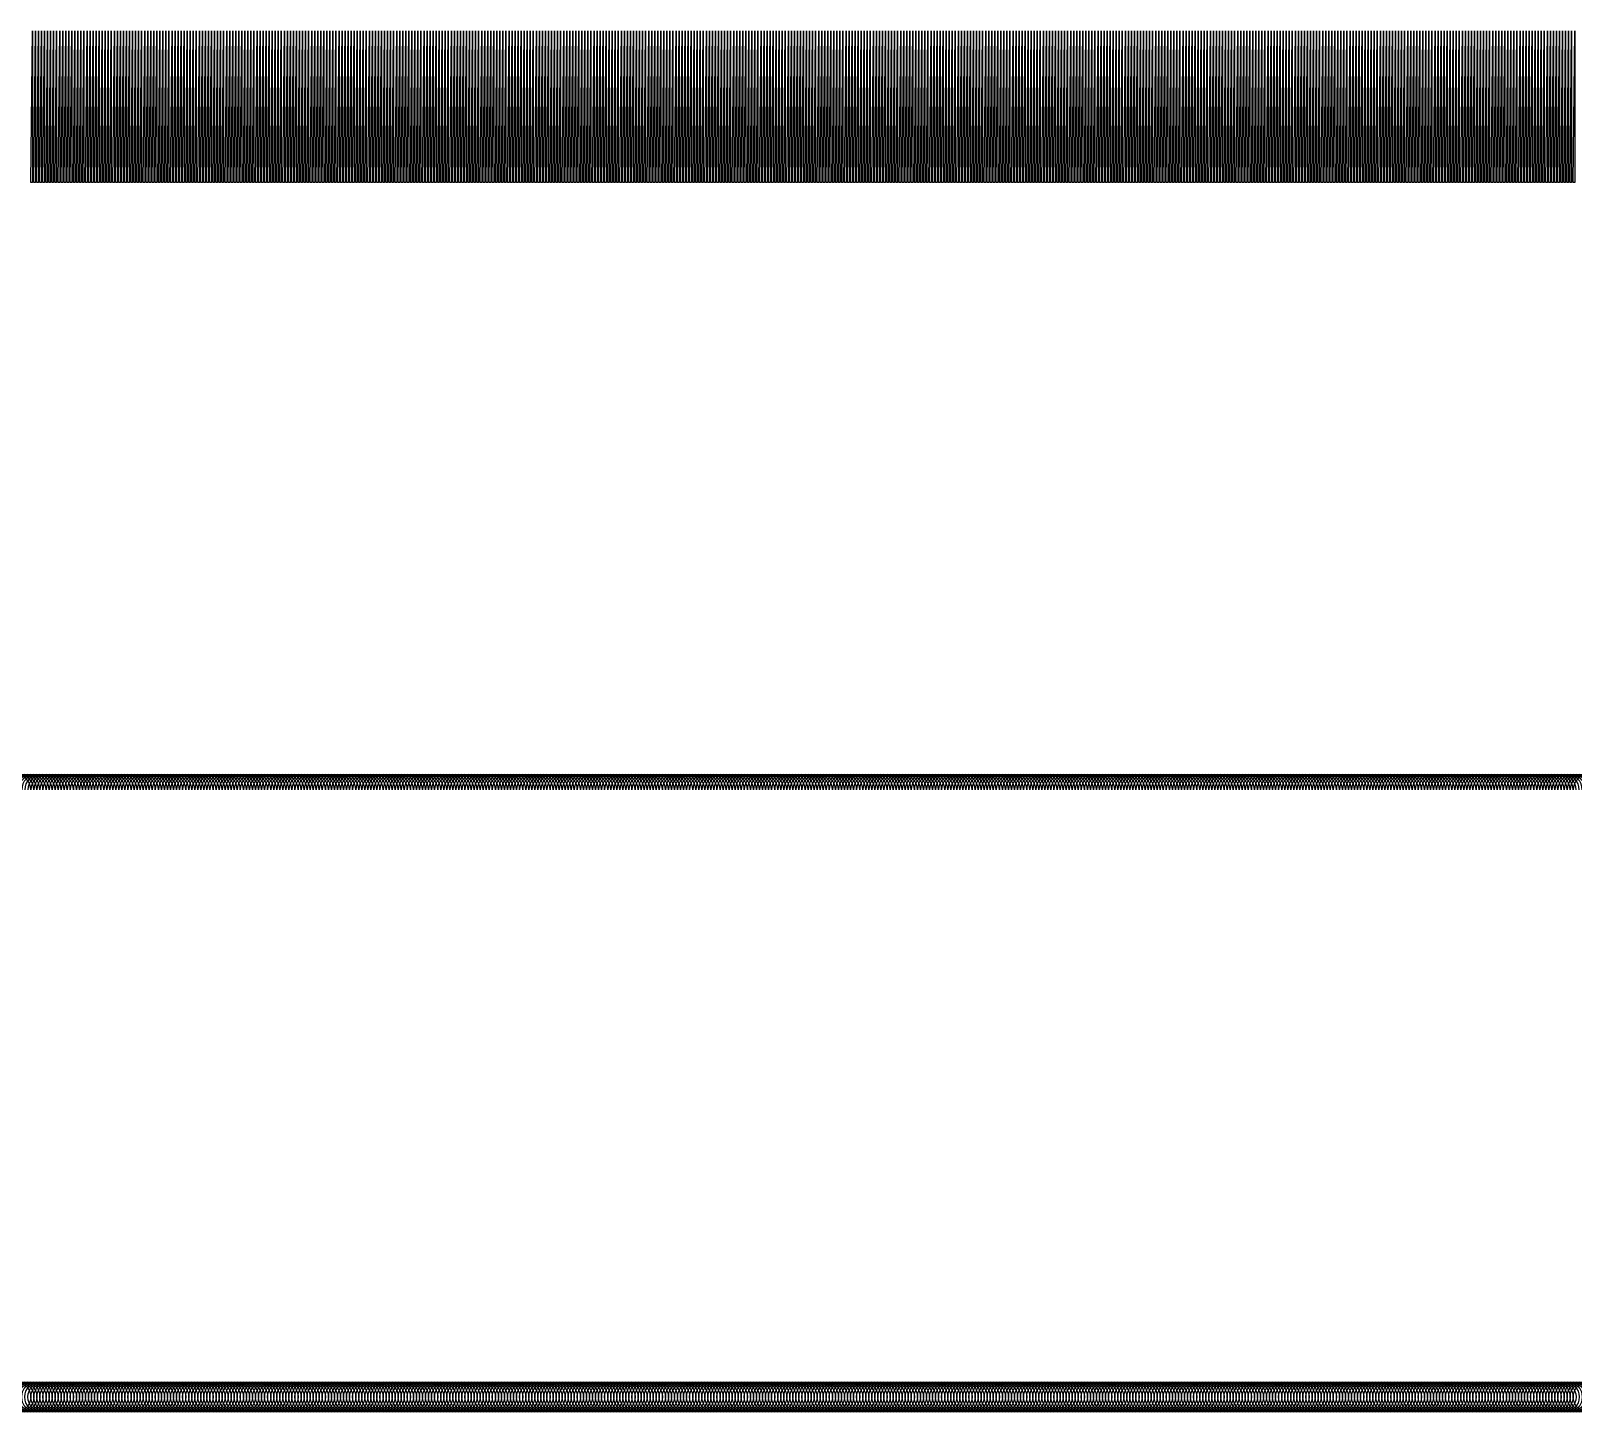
# Model space of a CAD drawing. Header units: metres. Extents: x 0 to 1000, y 0 to 105.
# Drawn here: x 256.4 to 307.2, y 59.5 to 105 of the extents above; entities that cross this region are included whole.
import ezdxf

# ---------------------------------------------------------------- set-up
doc = ezdxf.new("R2010")
doc.units = ezdxf.units.M

msp = doc.modelspace()

# ---------------------------------------------------------------- linework, layer by layer
for points in [[(256.4, 100), (256.45, 105), (256.45, 100)], [(256.5, 100), (256.55, 105), (256.55, 100)], [(256.6, 100), (256.65, 105), (256.65, 100)], [(256.7, 100), (256.75, 105), (256.75, 100)], [(256.8, 100), (256.85, 105), (256.85, 100)], [(256.9, 100), (256.95, 105), (256.95, 100)], [(257, 100), (257.05, 105), (257.05, 100)], [(257.1, 100), (257.15, 105), (257.15, 100)], [(257.2, 100), (257.25, 105), (257.25, 100)], [(257.3, 100), (257.35, 105), (257.35, 100)], [(257.4, 100), (257.45, 105), (257.45, 100)], [(257.5, 100), (257.55, 105), (257.55, 100)], [(257.6, 100), (257.65, 105), (257.65, 100)], [(257.7, 100), (257.75, 105), (257.75, 100)], [(257.8, 100), (257.85, 105), (257.85, 100)], [(257.9, 100), (257.95, 105), (257.95, 100)], [(258, 100), (258.05, 105), (258.05, 100)], [(258.1, 100), (258.15, 105), (258.15, 100)], [(258.2, 100), (258.25, 105), (258.25, 100)], [(258.3, 100), (258.35, 105), (258.35, 100)], [(258.4, 100), (258.45, 105), (258.45, 100)], [(258.5, 100), (258.55, 105), (258.55, 100)], [(258.6, 100), (258.65, 105), (258.65, 100)], [(258.7, 100), (258.75, 105), (258.75, 100)], [(258.8, 100), (258.85, 105), (258.85, 100)], [(258.9, 100), (258.95, 105), (258.95, 100)], [(259, 100), (259.05, 105), (259.05, 100)], [(259.1, 100), (259.15, 105), (259.15, 100)], [(259.2, 100), (259.25, 105), (259.25, 100)], [(259.3, 100), (259.35, 105), (259.35, 100)], [(259.4, 100), (259.45, 105), (259.45, 100)], [(259.5, 100), (259.55, 105), (259.55, 100)], [(259.6, 100), (259.65, 105), (259.65, 100)], [(259.7, 100), (259.75, 105), (259.75, 100)], [(259.8, 100), (259.85, 105), (259.85, 100)], [(259.9, 100), (259.95, 105), (259.95, 100)], [(260, 100), (260.05, 105), (260.05, 100)], [(260.1, 100), (260.15, 105), (260.15, 100)], [(260.2, 100), (260.25, 105), (260.25, 100)], [(260.3, 100), (260.35, 105), (260.35, 100)], [(260.4, 100), (260.45, 105), (260.45, 100)], [(260.5, 100), (260.55, 105), (260.55, 100)], [(260.6, 100), (260.65, 105), (260.65, 100)], [(260.7, 100), (260.75, 105), (260.75, 100)], [(260.8, 100), (260.85, 105), (260.85, 100)], [(260.9, 100), (260.95, 105), (260.95, 100)], [(261, 100), (261.05, 105), (261.05, 100)], [(261.1, 100), (261.15, 105), (261.15, 100)], [(261.2, 100), (261.25, 105), (261.25, 100)], [(261.3, 100), (261.35, 105), (261.35, 100)], [(261.4, 100), (261.45, 105), (261.45, 100)], [(261.5, 100), (261.55, 105), (261.55, 100)], [(261.6, 100), (261.65, 105), (261.65, 100)], [(261.7, 100), (261.75, 105), (261.75, 100)], [(261.8, 100), (261.85, 105), (261.85, 100)], [(261.9, 100), (261.95, 105), (261.95, 100)], [(262, 100), (262.05, 105), (262.05, 100)], [(262.1, 100), (262.15, 105), (262.15, 100)], [(262.2, 100), (262.25, 105), (262.25, 100)], [(262.3, 100), (262.35, 105), (262.35, 100)], [(262.4, 100), (262.45, 105), (262.45, 100)], [(262.5, 100), (262.55, 105), (262.55, 100)], [(262.6, 100), (262.65, 105), (262.65, 100)], [(262.7, 100), (262.75, 105), (262.75, 100)], [(262.8, 100), (262.85, 105), (262.85, 100)], [(262.9, 100), (262.95, 105), (262.95, 100)], [(263, 100), (263.05, 105), (263.05, 100)], [(263.1, 100), (263.15, 105), (263.15, 100)], [(263.2, 100), (263.25, 105), (263.25, 100)], [(263.3, 100), (263.35, 105), (263.35, 100)], [(263.4, 100), (263.45, 105), (263.45, 100)], [(263.5, 100), (263.55, 105), (263.55, 100)], [(263.6, 100), (263.65, 105), (263.65, 100)], [(263.7, 100), (263.75, 105), (263.75, 100)], [(263.8, 100), (263.85, 105), (263.85, 100)], [(263.9, 100), (263.95, 105), (263.95, 100)], [(264, 100), (264.05, 105), (264.05, 100)], [(264.1, 100), (264.15, 105), (264.15, 100)], [(264.2, 100), (264.25, 105), (264.25, 100)], [(264.3, 100), (264.35, 105), (264.35, 100)], [(264.4, 100), (264.45, 105), (264.45, 100)], [(264.5, 100), (264.55, 105), (264.55, 100)], [(264.6, 100), (264.65, 105), (264.65, 100)], [(264.7, 100), (264.75, 105), (264.75, 100)], [(264.8, 100), (264.85, 105), (264.85, 100)], [(264.9, 100), (264.95, 105), (264.95, 100)], [(265, 100), (265.05, 105), (265.05, 100)], [(265.1, 100), (265.15, 105), (265.15, 100)], [(265.2, 100), (265.25, 105), (265.25, 100)], [(265.3, 100), (265.35, 105), (265.35, 100)], [(265.4, 100), (265.45, 105), (265.45, 100)], [(265.5, 100), (265.55, 105), (265.55, 100)], [(265.6, 100), (265.65, 105), (265.65, 100)], [(265.7, 100), (265.75, 105), (265.75, 100)], [(265.8, 100), (265.85, 105), (265.85, 100)], [(265.9, 100), (265.95, 105), (265.95, 100)], [(266, 100), (266.05, 105), (266.05, 100)], [(266.1, 100), (266.15, 105), (266.15, 100)], [(266.2, 100), (266.25, 105), (266.25, 100)], [(266.3, 100), (266.35, 105), (266.35, 100)], [(266.4, 100), (266.45, 105), (266.45, 100)], [(266.5, 100), (266.55, 105), (266.55, 100)], [(266.6, 100), (266.65, 105), (266.65, 100)], [(266.7, 100), (266.75, 105), (266.75, 100)], [(266.8, 100), (266.85, 105), (266.85, 100)], [(266.9, 100), (266.95, 105), (266.95, 100)], [(267, 100), (267.05, 105), (267.05, 100)], [(267.1, 100), (267.15, 105), (267.15, 100)], [(267.2, 100), (267.25, 105), (267.25, 100)], [(267.3, 100), (267.35, 105), (267.35, 100)], [(267.4, 100), (267.45, 105), (267.45, 100)], [(267.5, 100), (267.55, 105), (267.55, 100)], [(267.6, 100), (267.65, 105), (267.65, 100)], [(267.7, 100), (267.75, 105), (267.75, 100)], [(267.8, 100), (267.85, 105), (267.85, 100)], [(267.9, 100), (267.95, 105), (267.95, 100)], [(268, 100), (268.05, 105), (268.05, 100)], [(268.1, 100), (268.15, 105), (268.15, 100)], [(268.2, 100), (268.25, 105), (268.25, 100)], [(268.3, 100), (268.35, 105), (268.35, 100)], [(268.4, 100), (268.45, 105), (268.45, 100)], [(268.5, 100), (268.55, 105), (268.55, 100)], [(268.6, 100), (268.65, 105), (268.65, 100)], [(268.7, 100), (268.75, 105), (268.75, 100)], [(268.8, 100), (268.85, 105), (268.85, 100)], [(268.9, 100), (268.95, 105), (268.95, 100)], [(269, 100), (269.05, 105), (269.05, 100)], [(269.1, 100), (269.15, 105), (269.15, 100)], [(269.2, 100), (269.25, 105), (269.25, 100)], [(269.3, 100), (269.35, 105), (269.35, 100)], [(269.4, 100), (269.45, 105), (269.45, 100)], [(269.5, 100), (269.55, 105), (269.55, 100)], [(269.6, 100), (269.65, 105), (269.65, 100)], [(269.7, 100), (269.75, 105), (269.75, 100)], [(269.8, 100), (269.85, 105), (269.85, 100)], [(269.9, 100), (269.95, 105), (269.95, 100)], [(270, 100), (270.05, 105), (270.05, 100)], [(270.1, 100), (270.15, 105), (270.15, 100)], [(270.2, 100), (270.25, 105), (270.25, 100)], [(270.3, 100), (270.35, 105), (270.35, 100)], [(270.4, 100), (270.45, 105), (270.45, 100)], [(270.5, 100), (270.55, 105), (270.55, 100)], [(270.6, 100), (270.65, 105), (270.65, 100)], [(270.7, 100), (270.75, 105), (270.75, 100)], [(270.8, 100), (270.85, 105), (270.85, 100)], [(270.9, 100), (270.95, 105), (270.95, 100)], [(271, 100), (271.05, 105), (271.05, 100)], [(271.1, 100), (271.15, 105), (271.15, 100)], [(271.2, 100), (271.25, 105), (271.25, 100)], [(271.3, 100), (271.35, 105), (271.35, 100)], [(271.4, 100), (271.45, 105), (271.45, 100)], [(271.5, 100), (271.55, 105), (271.55, 100)], [(271.6, 100), (271.65, 105), (271.65, 100)], [(271.7, 100), (271.75, 105), (271.75, 100)], [(271.8, 100), (271.85, 105), (271.85, 100)], [(271.9, 100), (271.95, 105), (271.95, 100)], [(272, 100), (272.05, 105), (272.05, 100)], [(272.1, 100), (272.15, 105), (272.15, 100)], [(272.2, 100), (272.25, 105), (272.25, 100)], [(272.3, 100), (272.35, 105), (272.35, 100)], [(272.4, 100), (272.45, 105), (272.45, 100)], [(272.5, 100), (272.55, 105), (272.55, 100)], [(272.6, 100), (272.65, 105), (272.65, 100)], [(272.7, 100), (272.75, 105), (272.75, 100)], [(272.8, 100), (272.85, 105), (272.85, 100)], [(272.9, 100), (272.95, 105), (272.95, 100)], [(273, 100), (273.05, 105), (273.05, 100)], [(273.1, 100), (273.15, 105), (273.15, 100)], [(273.2, 100), (273.25, 105), (273.25, 100)], [(273.3, 100), (273.35, 105), (273.35, 100)], [(273.4, 100), (273.45, 105), (273.45, 100)], [(273.5, 100), (273.55, 105), (273.55, 100)], [(273.6, 100), (273.65, 105), (273.65, 100)], [(273.7, 100), (273.75, 105), (273.75, 100)], [(273.8, 100), (273.85, 105), (273.85, 100)], [(273.9, 100), (273.95, 105), (273.95, 100)], [(274, 100), (274.05, 105), (274.05, 100)], [(274.1, 100), (274.15, 105), (274.15, 100)], [(274.2, 100), (274.25, 105), (274.25, 100)], [(274.3, 100), (274.35, 105), (274.35, 100)], [(274.4, 100), (274.45, 105), (274.45, 100)], [(274.5, 100), (274.55, 105), (274.55, 100)], [(274.6, 100), (274.65, 105), (274.65, 100)], [(274.7, 100), (274.75, 105), (274.75, 100)], [(274.8, 100), (274.85, 105), (274.85, 100)], [(274.9, 100), (274.95, 105), (274.95, 100)], [(275, 100), (275.05, 105), (275.05, 100)], [(275.1, 100), (275.15, 105), (275.15, 100)], [(275.2, 100), (275.25, 105), (275.25, 100)], [(275.3, 100), (275.35, 105), (275.35, 100)], [(275.4, 100), (275.45, 105), (275.45, 100)], [(275.5, 100), (275.55, 105), (275.55, 100)], [(275.6, 100), (275.65, 105), (275.65, 100)], [(275.7, 100), (275.75, 105), (275.75, 100)], [(275.8, 100), (275.85, 105), (275.85, 100)], [(275.9, 100), (275.95, 105), (275.95, 100)], [(276, 100), (276.05, 105), (276.05, 100)], [(276.1, 100), (276.15, 105), (276.15, 100)], [(276.2, 100), (276.25, 105), (276.25, 100)], [(276.3, 100), (276.35, 105), (276.35, 100)], [(276.4, 100), (276.45, 105), (276.45, 100)], [(276.5, 100), (276.55, 105), (276.55, 100)], [(276.6, 100), (276.65, 105), (276.65, 100)], [(276.7, 100), (276.75, 105), (276.75, 100)], [(276.8, 100), (276.85, 105), (276.85, 100)], [(276.9, 100), (276.95, 105), (276.95, 100)], [(277, 100), (277.05, 105), (277.05, 100)], [(277.1, 100), (277.15, 105), (277.15, 100)], [(277.2, 100), (277.25, 105), (277.25, 100)], [(277.3, 100), (277.35, 105), (277.35, 100)], [(277.4, 100), (277.45, 105), (277.45, 100)], [(277.5, 100), (277.55, 105), (277.55, 100)], [(277.6, 100), (277.65, 105), (277.65, 100)], [(277.7, 100), (277.75, 105), (277.75, 100)], [(277.8, 100), (277.85, 105), (277.85, 100)], [(277.9, 100), (277.95, 105), (277.95, 100)], [(278, 100), (278.05, 105), (278.05, 100)], [(278.1, 100), (278.15, 105), (278.15, 100)], [(278.2, 100), (278.25, 105), (278.25, 100)], [(278.3, 100), (278.35, 105), (278.35, 100)], [(278.4, 100), (278.45, 105), (278.45, 100)], [(278.5, 100), (278.55, 105), (278.55, 100)], [(278.6, 100), (278.65, 105), (278.65, 100)], [(278.7, 100), (278.75, 105), (278.75, 100)], [(278.8, 100), (278.85, 105), (278.85, 100)], [(278.9, 100), (278.95, 105), (278.95, 100)], [(279, 100), (279.05, 105), (279.05, 100)], [(279.1, 100), (279.15, 105), (279.15, 100)], [(279.2, 100), (279.25, 105), (279.25, 100)], [(279.3, 100), (279.35, 105), (279.35, 100)], [(279.4, 100), (279.45, 105), (279.45, 100)], [(279.5, 100), (279.55, 105), (279.55, 100)], [(279.6, 100), (279.65, 105), (279.65, 100)], [(279.7, 100), (279.75, 105), (279.75, 100)], [(279.8, 100), (279.85, 105), (279.85, 100)], [(279.9, 100), (279.95, 105), (279.95, 100)], [(280, 100), (280.05, 105), (280.05, 100)], [(280.1, 100), (280.15, 105), (280.15, 100)], [(280.2, 100), (280.25, 105), (280.25, 100)], [(280.3, 100), (280.35, 105), (280.35, 100)], [(280.4, 100), (280.45, 105), (280.45, 100)], [(280.5, 100), (280.55, 105), (280.55, 100)], [(280.6, 100), (280.65, 105), (280.65, 100)], [(280.7, 100), (280.75, 105), (280.75, 100)], [(280.8, 100), (280.85, 105), (280.85, 100)], [(280.9, 100), (280.95, 105), (280.95, 100)], [(281, 100), (281.05, 105), (281.05, 100)], [(281.1, 100), (281.15, 105), (281.15, 100)], [(281.2, 100), (281.25, 105), (281.25, 100)], [(281.3, 100), (281.35, 105), (281.35, 100)], [(281.4, 100), (281.45, 105), (281.45, 100)], [(281.5, 100), (281.55, 105), (281.55, 100)], [(281.6, 100), (281.65, 105), (281.65, 100)], [(281.7, 100), (281.75, 105), (281.75, 100)], [(281.8, 100), (281.85, 105), (281.85, 100)], [(281.9, 100), (281.95, 105), (281.95, 100)], [(282, 100), (282.05, 105), (282.05, 100)], [(282.1, 100), (282.15, 105), (282.15, 100)], [(282.2, 100), (282.25, 105), (282.25, 100)], [(282.3, 100), (282.35, 105), (282.35, 100)], [(282.4, 100), (282.45, 105), (282.45, 100)], [(282.5, 100), (282.55, 105), (282.55, 100)], [(282.6, 100), (282.65, 105), (282.65, 100)], [(282.7, 100), (282.75, 105), (282.75, 100)], [(282.8, 100), (282.85, 105), (282.85, 100)], [(282.9, 100), (282.95, 105), (282.95, 100)], [(283, 100), (283.05, 105), (283.05, 100)], [(283.1, 100), (283.15, 105), (283.15, 100)], [(283.2, 100), (283.25, 105), (283.25, 100)], [(283.3, 100), (283.35, 105), (283.35, 100)], [(283.4, 100), (283.45, 105), (283.45, 100)], [(283.5, 100), (283.55, 105), (283.55, 100)], [(283.6, 100), (283.65, 105), (283.65, 100)], [(283.7, 100), (283.75, 105), (283.75, 100)], [(283.8, 100), (283.85, 105), (283.85, 100)], [(283.9, 100), (283.95, 105), (283.95, 100)], [(284, 100), (284.05, 105), (284.05, 100)], [(284.1, 100), (284.15, 105), (284.15, 100)], [(284.2, 100), (284.25, 105), (284.25, 100)], [(284.3, 100), (284.35, 105), (284.35, 100)], [(284.4, 100), (284.45, 105), (284.45, 100)], [(284.5, 100), (284.55, 105), (284.55, 100)], [(284.6, 100), (284.65, 105), (284.65, 100)], [(284.7, 100), (284.75, 105), (284.75, 100)], [(284.8, 100), (284.85, 105), (284.85, 100)], [(284.9, 100), (284.95, 105), (284.95, 100)], [(285, 100), (285.05, 105), (285.05, 100)], [(285.1, 100), (285.15, 105), (285.15, 100)], [(285.2, 100), (285.25, 105), (285.25, 100)], [(285.3, 100), (285.35, 105), (285.35, 100)], [(285.4, 100), (285.45, 105), (285.45, 100)], [(285.5, 100), (285.55, 105), (285.55, 100)], [(285.6, 100), (285.65, 105), (285.65, 100)], [(285.7, 100), (285.75, 105), (285.75, 100)], [(285.8, 100), (285.85, 105), (285.85, 100)], [(285.9, 100), (285.95, 105), (285.95, 100)], [(286, 100), (286.05, 105), (286.05, 100)], [(286.1, 100), (286.15, 105), (286.15, 100)], [(286.2, 100), (286.25, 105), (286.25, 100)], [(286.3, 100), (286.35, 105), (286.35, 100)], [(286.4, 100), (286.45, 105), (286.45, 100)], [(286.5, 100), (286.55, 105), (286.55, 100)], [(286.6, 100), (286.65, 105), (286.65, 100)], [(286.7, 100), (286.75, 105), (286.75, 100)], [(286.8, 100), (286.85, 105), (286.85, 100)], [(286.9, 100), (286.95, 105), (286.95, 100)], [(287, 100), (287.05, 105), (287.05, 100)], [(287.1, 100), (287.15, 105), (287.15, 100)], [(287.2, 100), (287.25, 105), (287.25, 100)], [(287.3, 100), (287.35, 105), (287.35, 100)], [(287.4, 100), (287.45, 105), (287.45, 100)], [(287.5, 100), (287.55, 105), (287.55, 100)], [(287.6, 100), (287.65, 105), (287.65, 100)], [(287.7, 100), (287.75, 105), (287.75, 100)], [(287.8, 100), (287.85, 105), (287.85, 100)], [(287.9, 100), (287.95, 105), (287.95, 100)], [(288, 100), (288.05, 105), (288.05, 100)], [(288.1, 100), (288.15, 105), (288.15, 100)], [(288.2, 100), (288.25, 105), (288.25, 100)], [(288.3, 100), (288.35, 105), (288.35, 100)], [(288.4, 100), (288.45, 105), (288.45, 100)], [(288.5, 100), (288.55, 105), (288.55, 100)], [(288.6, 100), (288.65, 105), (288.65, 100)], [(288.7, 100), (288.75, 105), (288.75, 100)], [(288.8, 100), (288.85, 105), (288.85, 100)], [(288.9, 100), (288.95, 105), (288.95, 100)], [(289, 100), (289.05, 105), (289.05, 100)], [(289.1, 100), (289.15, 105), (289.15, 100)], [(289.2, 100), (289.25, 105), (289.25, 100)], [(289.3, 100), (289.35, 105), (289.35, 100)], [(289.4, 100), (289.45, 105), (289.45, 100)], [(289.5, 100), (289.55, 105), (289.55, 100)], [(289.6, 100), (289.65, 105), (289.65, 100)], [(289.7, 100), (289.75, 105), (289.75, 100)], [(289.8, 100), (289.85, 105), (289.85, 100)], [(289.9, 100), (289.95, 105), (289.95, 100)], [(290, 100), (290.05, 105), (290.05, 100)], [(290.1, 100), (290.15, 105), (290.15, 100)], [(290.2, 100), (290.25, 105), (290.25, 100)], [(290.3, 100), (290.35, 105), (290.35, 100)], [(290.4, 100), (290.45, 105), (290.45, 100)], [(290.5, 100), (290.55, 105), (290.55, 100)], [(290.6, 100), (290.65, 105), (290.65, 100)], [(290.7, 100), (290.75, 105), (290.75, 100)], [(290.8, 100), (290.85, 105), (290.85, 100)], [(290.9, 100), (290.95, 105), (290.95, 100)], [(291, 100), (291.05, 105), (291.05, 100)], [(291.1, 100), (291.15, 105), (291.15, 100)], [(291.2, 100), (291.25, 105), (291.25, 100)], [(291.3, 100), (291.35, 105), (291.35, 100)], [(291.4, 100), (291.45, 105), (291.45, 100)], [(291.5, 100), (291.55, 105), (291.55, 100)], [(291.6, 100), (291.65, 105), (291.65, 100)], [(291.7, 100), (291.75, 105), (291.75, 100)], [(291.8, 100), (291.85, 105), (291.85, 100)], [(291.9, 100), (291.95, 105), (291.95, 100)], [(292, 100), (292.05, 105), (292.05, 100)], [(292.1, 100), (292.15, 105), (292.15, 100)], [(292.2, 100), (292.25, 105), (292.25, 100)], [(292.3, 100), (292.35, 105), (292.35, 100)], [(292.4, 100), (292.45, 105), (292.45, 100)], [(292.5, 100), (292.55, 105), (292.55, 100)], [(292.6, 100), (292.65, 105), (292.65, 100)], [(292.7, 100), (292.75, 105), (292.75, 100)], [(292.8, 100), (292.85, 105), (292.85, 100)], [(292.9, 100), (292.95, 105), (292.95, 100)], [(293, 100), (293.05, 105), (293.05, 100)], [(293.1, 100), (293.15, 105), (293.15, 100)], [(293.2, 100), (293.25, 105), (293.25, 100)], [(293.3, 100), (293.35, 105), (293.35, 100)], [(293.4, 100), (293.45, 105), (293.45, 100)], [(293.5, 100), (293.55, 105), (293.55, 100)], [(293.6, 100), (293.65, 105), (293.65, 100)], [(293.7, 100), (293.75, 105), (293.75, 100)], [(293.8, 100), (293.85, 105), (293.85, 100)], [(293.9, 100), (293.95, 105), (293.95, 100)], [(294, 100), (294.05, 105), (294.05, 100)], [(294.1, 100), (294.15, 105), (294.15, 100)], [(294.2, 100), (294.25, 105), (294.25, 100)], [(294.3, 100), (294.35, 105), (294.35, 100)], [(294.4, 100), (294.45, 105), (294.45, 100)], [(294.5, 100), (294.55, 105), (294.55, 100)], [(294.6, 100), (294.65, 105), (294.65, 100)], [(294.7, 100), (294.75, 105), (294.75, 100)], [(294.8, 100), (294.85, 105), (294.85, 100)], [(294.9, 100), (294.95, 105), (294.95, 100)], [(295, 100), (295.05, 105), (295.05, 100)], [(295.1, 100), (295.15, 105), (295.15, 100)], [(295.2, 100), (295.25, 105), (295.25, 100)], [(295.3, 100), (295.35, 105), (295.35, 100)], [(295.4, 100), (295.45, 105), (295.45, 100)], [(295.5, 100), (295.55, 105), (295.55, 100)], [(295.6, 100), (295.65, 105), (295.65, 100)], [(295.7, 100), (295.75, 105), (295.75, 100)], [(295.8, 100), (295.85, 105), (295.85, 100)], [(295.9, 100), (295.95, 105), (295.95, 100)], [(296, 100), (296.05, 105), (296.05, 100)], [(296.1, 100), (296.15, 105), (296.15, 100)], [(296.2, 100), (296.25, 105), (296.25, 100)], [(296.3, 100), (296.35, 105), (296.35, 100)], [(296.4, 100), (296.45, 105), (296.45, 100)], [(296.5, 100), (296.55, 105), (296.55, 100)], [(296.6, 100), (296.65, 105), (296.65, 100)], [(296.7, 100), (296.75, 105), (296.75, 100)], [(296.8, 100), (296.85, 105), (296.85, 100)], [(296.9, 100), (296.95, 105), (296.95, 100)], [(297, 100), (297.05, 105), (297.05, 100)], [(297.1, 100), (297.15, 105), (297.15, 100)], [(297.2, 100), (297.25, 105), (297.25, 100)], [(297.3, 100), (297.35, 105), (297.35, 100)], [(297.4, 100), (297.45, 105), (297.45, 100)], [(297.5, 100), (297.55, 105), (297.55, 100)], [(297.6, 100), (297.65, 105), (297.65, 100)], [(297.7, 100), (297.75, 105), (297.75, 100)], [(297.8, 100), (297.85, 105), (297.85, 100)], [(297.9, 100), (297.95, 105), (297.95, 100)], [(298, 100), (298.05, 105), (298.05, 100)], [(298.1, 100), (298.15, 105), (298.15, 100)], [(298.2, 100), (298.25, 105), (298.25, 100)], [(298.3, 100), (298.35, 105), (298.35, 100)], [(298.4, 100), (298.45, 105), (298.45, 100)], [(298.5, 100), (298.55, 105), (298.55, 100)], [(298.6, 100), (298.65, 105), (298.65, 100)], [(298.7, 100), (298.75, 105), (298.75, 100)], [(298.8, 100), (298.85, 105), (298.85, 100)], [(298.9, 100), (298.95, 105), (298.95, 100)], [(299, 100), (299.05, 105), (299.05, 100)], [(299.1, 100), (299.15, 105), (299.15, 100)], [(299.2, 100), (299.25, 105), (299.25, 100)], [(299.3, 100), (299.35, 105), (299.35, 100)], [(299.4, 100), (299.45, 105), (299.45, 100)], [(299.5, 100), (299.55, 105), (299.55, 100)], [(299.6, 100), (299.65, 105), (299.65, 100)], [(299.7, 100), (299.75, 105), (299.75, 100)], [(299.8, 100), (299.85, 105), (299.85, 100)], [(299.9, 100), (299.95, 105), (299.95, 100)], [(300, 100), (300.05, 105), (300.05, 100)], [(300.1, 100), (300.15, 105), (300.15, 100)], [(300.2, 100), (300.25, 105), (300.25, 100)], [(300.3, 100), (300.35, 105), (300.35, 100)], [(300.4, 100), (300.45, 105), (300.45, 100)], [(300.5, 100), (300.55, 105), (300.55, 100)], [(300.6, 100), (300.65, 105), (300.65, 100)], [(300.7, 100), (300.75, 105), (300.75, 100)], [(300.8, 100), (300.85, 105), (300.85, 100)], [(300.9, 100), (300.95, 105), (300.95, 100)], [(301, 100), (301.05, 105), (301.05, 100)], [(301.1, 100), (301.15, 105), (301.15, 100)], [(301.2, 100), (301.25, 105), (301.25, 100)], [(301.3, 100), (301.35, 105), (301.35, 100)], [(301.4, 100), (301.45, 105), (301.45, 100)], [(301.5, 100), (301.55, 105), (301.55, 100)], [(301.6, 100), (301.65, 105), (301.65, 100)], [(301.7, 100), (301.75, 105), (301.75, 100)], [(301.8, 100), (301.85, 105), (301.85, 100)], [(301.9, 100), (301.95, 105), (301.95, 100)], [(302, 100), (302.05, 105), (302.05, 100)], [(302.1, 100), (302.15, 105), (302.15, 100)], [(302.2, 100), (302.25, 105), (302.25, 100)], [(302.3, 100), (302.35, 105), (302.35, 100)], [(302.4, 100), (302.45, 105), (302.45, 100)], [(302.5, 100), (302.55, 105), (302.55, 100)], [(302.6, 100), (302.65, 105), (302.65, 100)], [(302.7, 100), (302.75, 105), (302.75, 100)], [(302.8, 100), (302.85, 105), (302.85, 100)], [(302.9, 100), (302.95, 105), (302.95, 100)], [(303, 100), (303.05, 105), (303.05, 100)], [(303.1, 100), (303.15, 105), (303.15, 100)], [(303.2, 100), (303.25, 105), (303.25, 100)], [(303.3, 100), (303.35, 105), (303.35, 100)], [(303.4, 100), (303.45, 105), (303.45, 100)], [(303.5, 100), (303.55, 105), (303.55, 100)], [(303.6, 100), (303.65, 105), (303.65, 100)], [(303.7, 100), (303.75, 105), (303.75, 100)], [(303.8, 100), (303.85, 105), (303.85, 100)], [(303.9, 100), (303.95, 105), (303.95, 100)], [(304, 100), (304.05, 105), (304.05, 100)], [(304.1, 100), (304.15, 105), (304.15, 100)], [(304.2, 100), (304.25, 105), (304.25, 100)], [(304.3, 100), (304.35, 105), (304.35, 100)], [(304.4, 100), (304.45, 105), (304.45, 100)], [(304.5, 100), (304.55, 105), (304.55, 100)], [(304.6, 100), (304.65, 105), (304.65, 100)], [(304.7, 100), (304.75, 105), (304.75, 100)], [(304.8, 100), (304.85, 105), (304.85, 100)], [(304.9, 100), (304.95, 105), (304.95, 100)], [(305, 100), (305.05, 105), (305.05, 100)], [(305.1, 100), (305.15, 105), (305.15, 100)], [(305.2, 100), (305.25, 105), (305.25, 100)], [(305.3, 100), (305.35, 105), (305.35, 100)], [(305.4, 100), (305.45, 105), (305.45, 100)], [(305.5, 100), (305.55, 105), (305.55, 100)], [(305.6, 100), (305.65, 105), (305.65, 100)], [(305.7, 100), (305.75, 105), (305.75, 100)], [(305.8, 100), (305.85, 105), (305.85, 100)], [(305.9, 100), (305.95, 105), (305.95, 100)], [(306, 100), (306.05, 105), (306.05, 100)], [(306.1, 100), (306.15, 105), (306.15, 100)], [(306.2, 100), (306.25, 105), (306.25, 100)], [(306.3, 100), (306.35, 105), (306.35, 100)], [(306.4, 100), (306.45, 105), (306.45, 100)], [(306.5, 100), (306.55, 105), (306.55, 100)], [(306.6, 100), (306.65, 105), (306.65, 100)], [(306.7, 100), (306.75, 105), (306.75, 100)], [(306.8, 100), (306.85, 105), (306.85, 100)], [(306.9, 100), (306.95, 105), (306.95, 100)], [(307, 100), (307.05, 105), (307.05, 100)], [(307.1, 100), (307.15, 105), (307.15, 100)], [(307.2, 100), (307.25, 105), (307.25, 100)]]:
    msp.add_lwpolyline(points, close=True)
for centre in [(255.9, 60), (256, 60), (256.1, 60), (256.2, 60), (256.3, 60), (256.4, 60), (256.5, 60), (256.6, 60), (256.7, 60), (256.8, 60), (256.9, 60), (257, 60), (257.1, 60), (257.2, 60), (257.3, 60), (257.4, 60), (257.5, 60), (257.6, 60), (257.7, 60), (257.8, 60), (257.9, 60), (258, 60), (258.1, 60), (258.2, 60), (258.3, 60), (258.4, 60), (258.5, 60), (258.6, 60), (258.7, 60), (258.8, 60), (258.9, 60), (259, 60), (259.1, 60), (259.2, 60), (259.3, 60), (259.4, 60), (259.5, 60), (259.6, 60), (259.7, 60), (259.8, 60), (259.9, 60), (260, 60), (260.1, 60), (260.2, 60), (260.3, 60), (260.4, 60), (260.5, 60), (260.6, 60), (260.7, 60), (260.8, 60), (260.9, 60), (261, 60), (261.1, 60), (261.2, 60), (261.3, 60), (261.4, 60), (261.5, 60), (261.6, 60), (261.7, 60), (261.8, 60), (261.9, 60), (262, 60), (262.1, 60), (262.2, 60), (262.3, 60), (262.4, 60), (262.5, 60), (262.6, 60), (262.7, 60), (262.8, 60), (262.9, 60), (263, 60), (263.1, 60), (263.2, 60), (263.3, 60), (263.4, 60), (263.5, 60), (263.6, 60), (263.7, 60), (263.8, 60), (263.9, 60), (264, 60), (264.1, 60), (264.2, 60), (264.3, 60), (264.4, 60), (264.5, 60), (264.6, 60), (264.7, 60), (264.8, 60), (264.9, 60), (265, 60), (265.1, 60), (265.2, 60), (265.3, 60), (265.4, 60), (265.5, 60), (265.6, 60), (265.7, 60), (265.8, 60), (265.9, 60), (266, 60), (266.1, 60), (266.2, 60), (266.3, 60), (266.4, 60), (266.5, 60), (266.6, 60), (266.7, 60), (266.8, 60), (266.9, 60), (267, 60), (267.1, 60), (267.2, 60), (267.3, 60), (267.4, 60), (267.5, 60), (267.6, 60), (267.7, 60), (267.8, 60), (267.9, 60), (268, 60), (268.1, 60), (268.2, 60), (268.3, 60), (268.4, 60), (268.5, 60), (268.6, 60), (268.7, 60), (268.8, 60), (268.9, 60), (269, 60), (269.1, 60), (269.2, 60), (269.3, 60), (269.4, 60), (269.5, 60), (269.6, 60), (269.7, 60), (269.8, 60), (269.9, 60), (270, 60), (270.1, 60), (270.2, 60), (270.3, 60), (270.4, 60), (270.5, 60), (270.6, 60), (270.7, 60), (270.8, 60), (270.9, 60), (271, 60), (271.1, 60), (271.2, 60), (271.3, 60), (271.4, 60), (271.5, 60), (271.6, 60), (271.7, 60), (271.8, 60), (271.9, 60), (272, 60), (272.1, 60), (272.2, 60), (272.3, 60), (272.4, 60), (272.5, 60), (272.6, 60), (272.7, 60), (272.8, 60), (272.9, 60), (273, 60), (273.1, 60), (273.2, 60), (273.3, 60), (273.4, 60), (273.5, 60), (273.6, 60), (273.7, 60), (273.8, 60), (273.9, 60), (274, 60), (274.1, 60), (274.2, 60), (274.3, 60), (274.4, 60), (274.5, 60), (274.6, 60), (274.7, 60), (274.8, 60), (274.9, 60), (275, 60), (275.1, 60), (275.2, 60), (275.3, 60), (275.4, 60), (275.5, 60), (275.6, 60), (275.7, 60), (275.8, 60), (275.9, 60), (276, 60), (276.1, 60), (276.2, 60), (276.3, 60), (276.4, 60), (276.5, 60), (276.6, 60), (276.7, 60), (276.8, 60), (276.9, 60), (277, 60), (277.1, 60), (277.2, 60), (277.3, 60), (277.4, 60), (277.5, 60), (277.6, 60), (277.7, 60), (277.8, 60), (277.9, 60), (278, 60), (278.1, 60), (278.2, 60), (278.3, 60), (278.4, 60), (278.5, 60), (278.6, 60), (278.7, 60), (278.8, 60), (278.9, 60), (279, 60), (279.1, 60), (279.2, 60), (279.3, 60), (279.4, 60), (279.5, 60), (279.6, 60), (279.7, 60), (279.8, 60), (279.9, 60), (280, 60), (280.1, 60), (280.2, 60), (280.3, 60), (280.4, 60), (280.5, 60), (280.6, 60), (280.7, 60), (280.8, 60), (280.9, 60), (281, 60), (281.1, 60), (281.2, 60), (281.3, 60), (281.4, 60), (281.5, 60), (281.6, 60), (281.7, 60), (281.8, 60), (281.9, 60), (282, 60), (282.1, 60), (282.2, 60), (282.3, 60), (282.4, 60), (282.5, 60), (282.6, 60), (282.7, 60), (282.8, 60), (282.9, 60), (283, 60), (283.1, 60), (283.2, 60), (283.3, 60), (283.4, 60), (283.5, 60), (283.6, 60), (283.7, 60), (283.8, 60), (283.9, 60), (284, 60), (284.1, 60), (284.2, 60), (284.3, 60), (284.4, 60), (284.5, 60), (284.6, 60), (284.7, 60), (284.8, 60), (284.9, 60), (285, 60), (285.1, 60), (285.2, 60), (285.3, 60), (285.4, 60), (285.5, 60), (285.6, 60), (285.7, 60), (285.8, 60), (285.9, 60), (286, 60), (286.1, 60), (286.2, 60), (286.3, 60), (286.4, 60), (286.5, 60), (286.6, 60), (286.7, 60), (286.8, 60), (286.9, 60), (287, 60), (287.1, 60), (287.2, 60), (287.3, 60), (287.4, 60), (287.5, 60), (287.6, 60), (287.7, 60), (287.8, 60), (287.9, 60), (288, 60), (288.1, 60), (288.2, 60), (288.3, 60), (288.4, 60), (288.5, 60), (288.6, 60), (288.7, 60), (288.8, 60), (288.9, 60), (289, 60), (289.1, 60), (289.2, 60), (289.3, 60), (289.4, 60), (289.5, 60), (289.6, 60), (289.7, 60), (289.8, 60), (289.9, 60), (290, 60), (290.1, 60), (290.2, 60), (290.3, 60), (290.4, 60), (290.5, 60), (290.6, 60), (290.7, 60), (290.8, 60), (290.9, 60), (291, 60), (291.1, 60), (291.2, 60), (291.3, 60), (291.4, 60), (291.5, 60), (291.6, 60), (291.7, 60), (291.8, 60), (291.9, 60), (292, 60), (292.1, 60), (292.2, 60), (292.3, 60), (292.4, 60), (292.5, 60), (292.6, 60), (292.7, 60), (292.8, 60), (292.9, 60), (293, 60), (293.1, 60), (293.2, 60), (293.3, 60), (293.4, 60), (293.5, 60), (293.6, 60), (293.7, 60), (293.8, 60), (293.9, 60), (294, 60), (294.1, 60), (294.2, 60), (294.3, 60), (294.4, 60), (294.5, 60), (294.6, 60), (294.7, 60), (294.8, 60), (294.9, 60), (295, 60), (295.1, 60), (295.2, 60), (295.3, 60), (295.4, 60), (295.5, 60), (295.6, 60), (295.7, 60), (295.8, 60), (295.9, 60), (296, 60), (296.1, 60), (296.2, 60), (296.3, 60), (296.4, 60), (296.5, 60), (296.6, 60), (296.7, 60), (296.8, 60), (296.9, 60), (297, 60), (297.1, 60), (297.2, 60), (297.3, 60), (297.4, 60), (297.5, 60), (297.6, 60), (297.7, 60), (297.8, 60), (297.9, 60), (298, 60), (298.1, 60), (298.2, 60), (298.3, 60), (298.4, 60), (298.5, 60), (298.6, 60), (298.7, 60), (298.8, 60), (298.9, 60), (299, 60), (299.1, 60), (299.2, 60), (299.3, 60), (299.4, 60), (299.5, 60), (299.6, 60), (299.7, 60), (299.8, 60), (299.9, 60), (300, 60), (300.1, 60), (300.2, 60), (300.3, 60), (300.4, 60), (300.5, 60), (300.6, 60), (300.7, 60), (300.8, 60), (300.9, 60), (301, 60), (301.1, 60), (301.2, 60), (301.3, 60), (301.4, 60), (301.5, 60), (301.6, 60), (301.7, 60), (301.8, 60), (301.9, 60), (302, 60), (302.1, 60), (302.2, 60), (302.3, 60), (302.4, 60), (302.5, 60), (302.6, 60), (302.7, 60), (302.8, 60), (302.9, 60), (303, 60), (303.1, 60), (303.2, 60), (303.3, 60), (303.4, 60), (303.5, 60), (303.6, 60), (303.7, 60), (303.8, 60), (303.9, 60), (304, 60), (304.1, 60), (304.2, 60), (304.3, 60), (304.4, 60), (304.5, 60), (304.6, 60), (304.7, 60), (304.8, 60), (304.9, 60), (305, 60), (305.1, 60), (305.2, 60), (305.3, 60), (305.4, 60), (305.5, 60), (305.6, 60), (305.7, 60), (305.8, 60), (305.9, 60), (306, 60), (306.1, 60), (306.2, 60), (306.3, 60), (306.4, 60), (306.5, 60), (306.6, 60), (306.7, 60), (306.8, 60), (306.9, 60), (307, 60), (307.1, 60), (307.2, 60), (307.3, 60), (307.4, 60), (307.5, 60), (307.6, 60), (307.7, 60)]:
    msp.add_circle(centre, 0.5)
for centre in [(255.9, 80), (256, 80), (256.1, 80), (256.2, 80), (256.3, 80), (256.4, 80), (256.5, 80), (256.6, 80), (256.7, 80), (256.8, 80), (256.9, 80), (257, 80), (257.1, 80), (257.2, 80), (257.3, 80), (257.4, 80), (257.5, 80), (257.6, 80), (257.7, 80), (257.8, 80), (257.9, 80), (258, 80), (258.1, 80), (258.2, 80), (258.3, 80), (258.4, 80), (258.5, 80), (258.6, 80), (258.7, 80), (258.8, 80), (258.9, 80), (259, 80), (259.1, 80), (259.2, 80), (259.3, 80), (259.4, 80), (259.5, 80), (259.6, 80), (259.7, 80), (259.8, 80), (259.9, 80), (260, 80), (260.1, 80), (260.2, 80), (260.3, 80), (260.4, 80), (260.5, 80), (260.6, 80), (260.7, 80), (260.8, 80), (260.9, 80), (261, 80), (261.1, 80), (261.2, 80), (261.3, 80), (261.4, 80), (261.5, 80), (261.6, 80), (261.7, 80), (261.8, 80), (261.9, 80), (262, 80), (262.1, 80), (262.2, 80), (262.3, 80), (262.4, 80), (262.5, 80), (262.6, 80), (262.7, 80), (262.8, 80), (262.9, 80), (263, 80), (263.1, 80), (263.2, 80), (263.3, 80), (263.4, 80), (263.5, 80), (263.6, 80), (263.7, 80), (263.8, 80), (263.9, 80), (264, 80), (264.1, 80), (264.2, 80), (264.3, 80), (264.4, 80), (264.5, 80), (264.6, 80), (264.7, 80), (264.8, 80), (264.9, 80), (265, 80), (265.1, 80), (265.2, 80), (265.3, 80), (265.4, 80), (265.5, 80), (265.6, 80), (265.7, 80), (265.8, 80), (265.9, 80), (266, 80), (266.1, 80), (266.2, 80), (266.3, 80), (266.4, 80), (266.5, 80), (266.6, 80), (266.7, 80), (266.8, 80), (266.9, 80), (267, 80), (267.1, 80), (267.2, 80), (267.3, 80), (267.4, 80), (267.5, 80), (267.6, 80), (267.7, 80), (267.8, 80), (267.9, 80), (268, 80), (268.1, 80), (268.2, 80), (268.3, 80), (268.4, 80), (268.5, 80), (268.6, 80), (268.7, 80), (268.8, 80), (268.9, 80), (269, 80), (269.1, 80), (269.2, 80), (269.3, 80), (269.4, 80), (269.5, 80), (269.6, 80), (269.7, 80), (269.8, 80), (269.9, 80), (270, 80), (270.1, 80), (270.2, 80), (270.3, 80), (270.4, 80), (270.5, 80), (270.6, 80), (270.7, 80), (270.8, 80), (270.9, 80), (271, 80), (271.1, 80), (271.2, 80), (271.3, 80), (271.4, 80), (271.5, 80), (271.6, 80), (271.7, 80), (271.8, 80), (271.9, 80), (272, 80), (272.1, 80), (272.2, 80), (272.3, 80), (272.4, 80), (272.5, 80), (272.6, 80), (272.7, 80), (272.8, 80), (272.9, 80), (273, 80), (273.1, 80), (273.2, 80), (273.3, 80), (273.4, 80), (273.5, 80), (273.6, 80), (273.7, 80), (273.8, 80), (273.9, 80), (274, 80), (274.1, 80), (274.2, 80), (274.3, 80), (274.4, 80), (274.5, 80), (274.6, 80), (274.7, 80), (274.8, 80), (274.9, 80), (275, 80), (275.1, 80), (275.2, 80), (275.3, 80), (275.4, 80), (275.5, 80), (275.6, 80), (275.7, 80), (275.8, 80), (275.9, 80), (276, 80), (276.1, 80), (276.2, 80), (276.3, 80), (276.4, 80), (276.5, 80), (276.6, 80), (276.7, 80), (276.8, 80), (276.9, 80), (277, 80), (277.1, 80), (277.2, 80), (277.3, 80), (277.4, 80), (277.5, 80), (277.6, 80), (277.7, 80), (277.8, 80), (277.9, 80), (278, 80), (278.1, 80), (278.2, 80), (278.3, 80), (278.4, 80), (278.5, 80), (278.6, 80), (278.7, 80), (278.8, 80), (278.9, 80), (279, 80), (279.1, 80), (279.2, 80), (279.3, 80), (279.4, 80), (279.5, 80), (279.6, 80), (279.7, 80), (279.8, 80), (279.9, 80), (280, 80), (280.1, 80), (280.2, 80), (280.3, 80), (280.4, 80), (280.5, 80), (280.6, 80), (280.7, 80), (280.8, 80), (280.9, 80), (281, 80), (281.1, 80), (281.2, 80), (281.3, 80), (281.4, 80), (281.5, 80), (281.6, 80), (281.7, 80), (281.8, 80), (281.9, 80), (282, 80), (282.1, 80), (282.2, 80), (282.3, 80), (282.4, 80), (282.5, 80), (282.6, 80), (282.7, 80), (282.8, 80), (282.9, 80), (283, 80), (283.1, 80), (283.2, 80), (283.3, 80), (283.4, 80), (283.5, 80), (283.6, 80), (283.7, 80), (283.8, 80), (283.9, 80), (284, 80), (284.1, 80), (284.2, 80), (284.3, 80), (284.4, 80), (284.5, 80), (284.6, 80), (284.7, 80), (284.8, 80), (284.9, 80), (285, 80), (285.1, 80), (285.2, 80), (285.3, 80), (285.4, 80), (285.5, 80), (285.6, 80), (285.7, 80), (285.8, 80), (285.9, 80), (286, 80), (286.1, 80), (286.2, 80), (286.3, 80), (286.4, 80), (286.5, 80), (286.6, 80), (286.7, 80), (286.8, 80), (286.9, 80), (287, 80), (287.1, 80), (287.2, 80), (287.3, 80), (287.4, 80), (287.5, 80), (287.6, 80), (287.7, 80), (287.8, 80), (287.9, 80), (288, 80), (288.1, 80), (288.2, 80), (288.3, 80), (288.4, 80), (288.5, 80), (288.6, 80), (288.7, 80), (288.8, 80), (288.9, 80), (289, 80), (289.1, 80), (289.2, 80), (289.3, 80), (289.4, 80), (289.5, 80), (289.6, 80), (289.7, 80), (289.8, 80), (289.9, 80), (290, 80), (290.1, 80), (290.2, 80), (290.3, 80), (290.4, 80), (290.5, 80), (290.6, 80), (290.7, 80), (290.8, 80), (290.9, 80), (291, 80), (291.1, 80), (291.2, 80), (291.3, 80), (291.4, 80), (291.5, 80), (291.6, 80), (291.7, 80), (291.8, 80), (291.9, 80), (292, 80), (292.1, 80), (292.2, 80), (292.3, 80), (292.4, 80), (292.5, 80), (292.6, 80), (292.7, 80), (292.8, 80), (292.9, 80), (293, 80), (293.1, 80), (293.2, 80), (293.3, 80), (293.4, 80), (293.5, 80), (293.6, 80), (293.7, 80), (293.8, 80), (293.9, 80), (294, 80), (294.1, 80), (294.2, 80), (294.3, 80), (294.4, 80), (294.5, 80), (294.6, 80), (294.7, 80), (294.8, 80), (294.9, 80), (295, 80), (295.1, 80), (295.2, 80), (295.3, 80), (295.4, 80), (295.5, 80), (295.6, 80), (295.7, 80), (295.8, 80), (295.9, 80), (296, 80), (296.1, 80), (296.2, 80), (296.3, 80), (296.4, 80), (296.5, 80), (296.6, 80), (296.7, 80), (296.8, 80), (296.9, 80), (297, 80), (297.1, 80), (297.2, 80), (297.3, 80), (297.4, 80), (297.5, 80), (297.6, 80), (297.7, 80), (297.8, 80), (297.9, 80), (298, 80), (298.1, 80), (298.2, 80), (298.3, 80), (298.4, 80), (298.5, 80), (298.6, 80), (298.7, 80), (298.8, 80), (298.9, 80), (299, 80), (299.1, 80), (299.2, 80), (299.3, 80), (299.4, 80), (299.5, 80), (299.6, 80), (299.7, 80), (299.8, 80), (299.9, 80), (300, 80), (300.1, 80), (300.2, 80), (300.3, 80), (300.4, 80), (300.5, 80), (300.6, 80), (300.7, 80), (300.8, 80), (300.9, 80), (301, 80), (301.1, 80), (301.2, 80), (301.3, 80), (301.4, 80), (301.5, 80), (301.6, 80), (301.7, 80), (301.8, 80), (301.9, 80), (302, 80), (302.1, 80), (302.2, 80), (302.3, 80), (302.4, 80), (302.5, 80), (302.6, 80), (302.7, 80), (302.8, 80), (302.9, 80), (303, 80), (303.1, 80), (303.2, 80), (303.3, 80), (303.4, 80), (303.5, 80), (303.6, 80), (303.7, 80), (303.8, 80), (303.9, 80), (304, 80), (304.1, 80), (304.2, 80), (304.3, 80), (304.4, 80), (304.5, 80), (304.6, 80), (304.7, 80), (304.8, 80), (304.9, 80), (305, 80), (305.1, 80), (305.2, 80), (305.3, 80), (305.4, 80), (305.5, 80), (305.6, 80), (305.7, 80), (305.8, 80), (305.9, 80), (306, 80), (306.1, 80), (306.2, 80), (306.3, 80), (306.4, 80), (306.5, 80), (306.6, 80), (306.7, 80), (306.8, 80), (306.9, 80), (307, 80), (307.1, 80), (307.2, 80), (307.3, 80), (307.4, 80), (307.5, 80), (307.6, 80), (307.7, 80)]:
    msp.add_arc(centre, 0.5, 0, 180)

doc.saveas('drawing.dxf')
